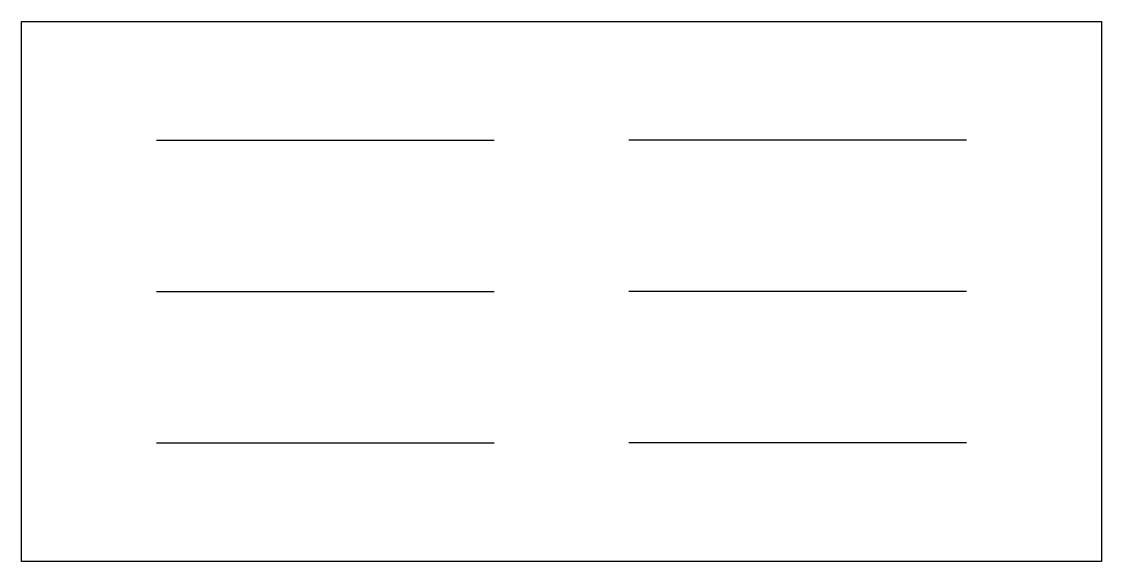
# Model space of a CAD drawing. Header units: millimetres. Extents: x -10190.528 to -10189.928, y -376.197 to -375.897.
import ezdxf

# ---------------------------------------------------------------- set-up
doc = ezdxf.new("R2010")
doc.units = ezdxf.units.MM
doc.layers.add('Tub_esgoto_símbolos', color=2, linetype='Continuous')

msp = doc.modelspace()

# ---------------------------------------------------------------- linework, layer by layer
at = {"layer": 'Tub_esgoto_símbolos'}
for p, q in [((-10190.52762, -375.89654), (-10189.92762, -375.89654)), ((-10190.52762, -376.19654), (-10190.52762, -375.89654)), ((-10189.92762, -375.89654), (-10189.92762, -376.19654)), ((-10189.92762, -376.19654), (-10190.52762, -376.19654))]:
    msp.add_line(p, q, dxfattribs=at)
at = {"layer": 'Tub_esgoto_símbolos', "color": 3}
for p, q in [((-10190.45262, -375.96245), (-10190.26512, -375.96245)), ((-10190.00262, -375.96245), (-10190.19012, -375.96245)), ((-10190.45262, -376.04654), (-10190.26512, -376.04654)), ((-10190.00262, -376.04654), (-10190.19012, -376.04654)), ((-10190.45262, -376.13063), (-10190.26512, -376.13063)), ((-10190.00262, -376.13063), (-10190.19012, -376.13063))]:
    msp.add_line(p, q, dxfattribs=at)

doc.saveas('drawing.dxf')
